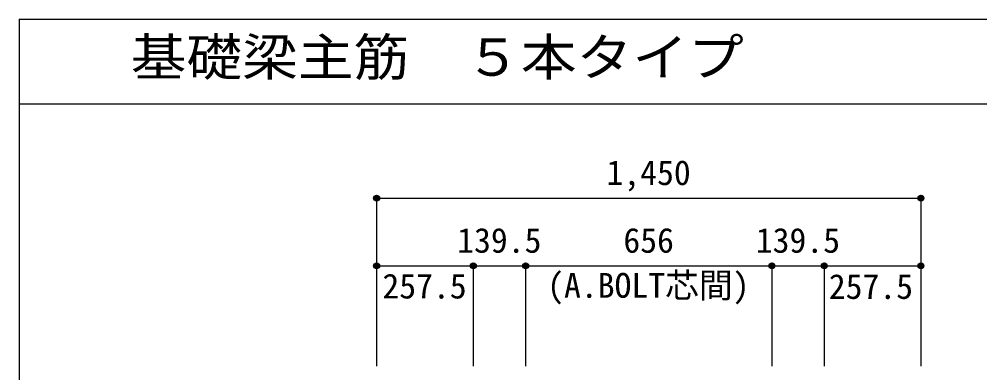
# Model space of a CAD drawing. Units: millimetres at full size, sheet at 1:30. Extents: x -5973 to 5954, y -4195 to 4201.
# Drawn here: x -5973 to -3414, y 3261 to 4201 of the extents above; entities that cross this region are included whole.
import ezdxf
from ezdxf.enums import TextEntityAlignment as Align

# ---------------------------------------------------------------- set-up
doc = ezdxf.new("R2010")
doc.units = ezdxf.units.MM
doc.header["$LTSCALE"] = 30
doc.header["$PDMODE"] = 32
doc.header["$PDSIZE"] = 15
for name, color, linetype in [('0-7_文字', 4, 'Continuous'), ('0-D_寸法', 4, 'Continuous'), ('6-7_文字', 7, 'Continuous'), ('F-0_枠', 6, 'Continuous')]:
    doc.layers.add(name, color=color, linetype=linetype)
doc.styles.add('ＭＳ ゴシック', font='')
doc.styles.get('ＭＳ ゴシック').set_extended_font_data('MS Gothic')

msp = doc.modelspace()

# ---------------------------------------------------------------- linework, layer by layer
at = {"layer": '0-D_寸法'}
for p, q in [((-5020.8, 3725.34), (-5020.8, 3545.34)), ((-5020.8, 3725.34), (-5020.8, 3545.34)), ((-5020.8, 3725.34), (-3570.8, 3725.34)), ((-3570.8, 3725.34), (-3570.8, 3545.34)), ((-5020.8, 3545.34), (-4763.3, 3545.34)), ((-5020.8, 3545.34), (-5020.8, 3278.3)), ((-4763.3, 3545.34), (-4763.3, 3278.3)), ((-4763.3, 3545.34), (-4623.8, 3545.34)), ((-4623.8, 3545.34), (-4623.8, 3278.3)), ((-4623.8, 3545.34), (-3967.8, 3545.34)), ((-3967.8, 3545.34), (-3967.8, 3278.3)), ((-3967.8, 3545.34), (-3828.3, 3545.34)), ((-3828.3, 3545.34), (-3828.3, 3278.3)), ((-3828.3, 3545.34), (-3570.8, 3545.34)), ((-3570.8, 3545.34), (-3570.8, 3278.3)), ((-3570.8, 3545.34), (-3570.8, 3278.3))]:
    msp.add_line(p, q, dxfattribs=at)
for centre, radius in [((-5020.8, 3725.34), 8), ((-5020.8, 3725.34), 7.2), ((-5020.8, 3725.34), 6.4), ((-5020.8, 3725.34), 5.6), ((-5020.8, 3725.34), 4.8), ((-5020.8, 3725.34), 4), ((-5020.8, 3725.34), 3.2), ((-5020.8, 3725.34), 2.4), ((-5020.8, 3725.34), 1.6), ((-5020.8, 3725.34), 0.8), ((-3570.8, 3725.34), 8), ((-3570.8, 3725.34), 7.2), ((-3570.8, 3725.34), 6.4), ((-3570.8, 3725.34), 5.6), ((-3570.8, 3725.34), 4.8), ((-3570.8, 3725.34), 4), ((-3570.8, 3725.34), 3.2), ((-3570.8, 3725.34), 2.4), ((-3570.8, 3725.34), 1.6), ((-3570.8, 3725.34), 0.8), ((-5020.8, 3545.34), 8), ((-5020.8, 3545.34), 7.2), ((-5020.8, 3545.34), 6.4), ((-5020.8, 3545.34), 5.6), ((-5020.8, 3545.34), 4.8), ((-5020.8, 3545.34), 4), ((-5020.8, 3545.34), 3.2), ((-5020.8, 3545.34), 2.4), ((-5020.8, 3545.34), 1.6), ((-5020.8, 3545.34), 0.8), ((-4763.3, 3545.34), 8), ((-4763.3, 3545.34), 7.2), ((-4763.3, 3545.34), 6.4), ((-4763.3, 3545.34), 5.6), ((-4763.3, 3545.34), 4.8), ((-4763.3, 3545.34), 4), ((-4763.3, 3545.34), 3.2), ((-4763.3, 3545.34), 2.4), ((-4763.3, 3545.34), 1.6), ((-4763.3, 3545.34), 0.8), ((-4623.8, 3545.34), 8), ((-4623.8, 3545.34), 7.2), ((-4623.8, 3545.34), 6.4), ((-4623.8, 3545.34), 5.6), ((-4623.8, 3545.34), 4.8), ((-4623.8, 3545.34), 4), ((-4623.8, 3545.34), 3.2), ((-4623.8, 3545.34), 2.4), ((-4623.8, 3545.34), 1.6), ((-4623.8, 3545.34), 0.8), ((-3967.8, 3545.34), 8), ((-3967.8, 3545.34), 7.2), ((-3967.8, 3545.34), 6.4), ((-3967.8, 3545.34), 5.6), ((-3967.8, 3545.34), 4.8), ((-3967.8, 3545.34), 4), ((-3967.8, 3545.34), 3.2), ((-3967.8, 3545.34), 2.4), ((-3967.8, 3545.34), 1.6), ((-3967.8, 3545.34), 0.8), ((-3828.3, 3545.34), 8), ((-3828.3, 3545.34), 7.2), ((-3828.3, 3545.34), 6.4), ((-3828.3, 3545.34), 5.6), ((-3828.3, 3545.34), 4.8), ((-3828.3, 3545.34), 4), ((-3828.3, 3545.34), 3.2), ((-3828.3, 3545.34), 2.4), ((-3828.3, 3545.34), 1.6), ((-3828.3, 3545.34), 0.8), ((-3570.8, 3545.34), 8), ((-3570.8, 3545.34), 7.2), ((-3570.8, 3545.34), 6.4), ((-3570.8, 3545.34), 5.6), ((-3570.8, 3545.34), 4.8), ((-3570.8, 3545.34), 4), ((-3570.8, 3545.34), 3.2), ((-3570.8, 3545.34), 2.4), ((-3570.8, 3545.34), 1.6), ((-3570.8, 3545.34), 0.8)]:
    msp.add_circle(centre, radius, dxfattribs=at)
at = {"layer": '0-D_寸法', "color": 7}
for p in [(-5020.8, 3725.34), (-5020.8, 3725.34), (-3570.8, 3725.34), (-5020.8, 3545.34), (-5020.8, 3545.34), (-4763.3, 3545.34), (-4763.3, 3545.34), (-4623.8, 3545.34), (-4623.8, 3545.34), (-3967.8, 3545.34), (-3967.8, 3545.34), (-3828.3, 3545.34), (-3828.3, 3545.34), (-3570.8, 3545.34), (-3570.8, 3545.34)]:
    msp.add_point(p, dxfattribs=at)
at = {"layer": 'F-0_枠'}
for q in [(5954.1, 4201.15), (-5972.88, -4195.24)]:
    msp.add_line((-5972.88, 4201.15), q, dxfattribs=at)
at = {"layer": 'F-0_枠', "color": 2}
msp.add_line((-5972.88, 3976.15), (3723.6, 3976.15), dxfattribs=at)

# ---------------------------------------------------------------- texts
at = {"layer": '0-7_文字', "style": 'ＭＳ ゴシック'}
msp.add_text('(A.BOLT芯間)', height=65.98, dxfattribs=at).set_placement((-4566.31, 3440.58), align=Align.BOTTOM_LEFT)
at = {"layer": '0-D_寸法', "style": 'ＭＳ ゴシック'}
for s, p in [('1,450', (-4408.3, 3740.34)), ('139.5', (-4806.05, 3560.34)), ('656', (-4363.3, 3560.34)), ('139.5', (-4010.55, 3560.34)), ('257.5', (-5005.28, 3438.66)), ('257.5', (-3816.06, 3437.54))]:
    msp.add_text(s, height=65.98, dxfattribs=at).set_placement(p, align=Align.BOTTOM_LEFT)
at = {"layer": '6-7_文字', "color": 2, "style": 'ＭＳ ゴシック', "width": 1.1}
msp.add_text('\u3000\u3000基礎梁主筋\u3000５本タイプ', height=98.97, dxfattribs=at).set_placement((-5972.88, 4021.15), align=Align.BOTTOM_LEFT)

doc.saveas('drawing.dxf')
